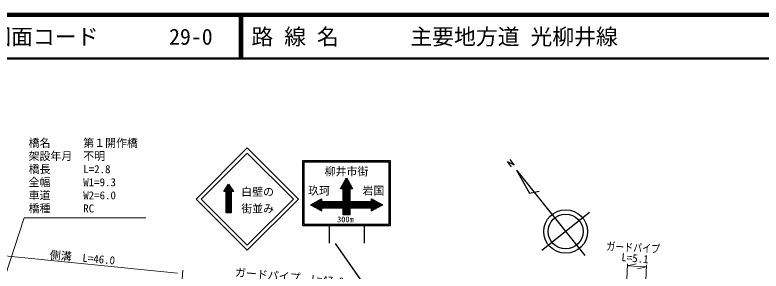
# Model space of a CAD drawing. Units: millimetres, scale not verified. Extents: x 40000 to 680000, y 20000 to 380000.
# Drawn here: x 126243 to 297013, y 321296 to 380000 of the extents above; entities that cross this region are included whole.
import ezdxf
from ezdxf.enums import TextEntityAlignment as Align

# ---------------------------------------------------------------- set-up
doc = ezdxf.new("R2010")
doc.units = ezdxf.units.MM
doc.header["$LTSCALE"] = 1000
for name, color, linetype, lineweight in [('M-BMK-SRVR', 3, 'Continuous', 25), ('M-STR-HTXT', 7, 'Continuous', 13), ('M-STR-STRC', 7, 'Continuous', 25), ('M-TTL', 2, 'Continuous', 140), ('M-TTL-LINE', 7, 'Continuous', 50)]:
    doc.layers.add(name, color=color, linetype=linetype, lineweight=lineweight)
doc.layers.add('M-TTL-TXT', color=7, linetype='Continuous')
doc.styles.add('ＭＳ ゴシック', font='')
doc.styles.get('ＭＳ ゴシック').set_extended_font_data('MS Gothic')

msp = doc.modelspace()

# ---------------------------------------------------------------- linework, layer by layer
at = {"layer": 'M-BMK-SRVR'}
for p, q in [((240533, 345679), (239560, 346885)), ((239904, 345183), (238942, 346389)), ((238942, 346389), (240533, 345679)), ((241057, 344438), (244016, 339124)), ((241057, 344438), (256647, 324895)), ((244016, 339124), (246204, 339589)), ((257754, 334732), (246810, 326001))]:
    msp.add_line(p, q, dxfattribs=at)
for radius in [5000, 4000]:
    msp.add_circle((252282, 330367), radius, dxfattribs=at)
at = {"layer": 'M-STR-HTXT'}
for p, q in [((119781, 325191), (163472, 320822)), ((266447, 322944), (266264, 319338)), ((266398, 322481), (268425, 322933)), ((162501, 296226), (164705, 321503)), ((270778, 322246), (266398, 322481)), ((270778, 322246), (268750, 321795)), ((270788, 322700), (270665, 319154))]:
    msp.add_line(p, q, dxfattribs=at)
msp.add_lwpolyline([(115269, 293425), (128384, 333491), (156234, 333491)], dxfattribs=at)
at = {"layer": 'M-STR-STRC'}
for p, q in [((167694, 337794), (179424, 349524)), ((179424, 349524), (191154, 337794)), ((179424, 348351), (168867, 337794)), ((189981, 337794), (179424, 348351)), ((192137, 331668), (192137, 346668)), ((192137, 346668), (212137, 346668)), ((212137, 346668), (212137, 331668)), ((192437, 346368), (211837, 346368)), ((192437, 331968), (192437, 346368)), ((211837, 346368), (211837, 331968)), ((200737, 340168), (202137, 342668)), ((201587, 341686), (201587, 334218)), ((201717, 341918), (201717, 334218)), ((201847, 342150), (201847, 334218)), ((201977, 342382), (201977, 334218)), ((202107, 342614), (202107, 334218)), ((202137, 342668), (203537, 340168)), ((202237, 342489), (202237, 334218)), ((202367, 342257), (202367, 334218)), ((202497, 342025), (202497, 334218)), ((202627, 341793), (202627, 334218)), ((202757, 341561), (202757, 334218)), ((174054, 339549), (175160, 341207)), ((174282, 339892), (174282, 339549)), ((174412, 340087), (174412, 339549)), ((174542, 340282), (174542, 339549)), ((174672, 340477), (174672, 334633)), ((174802, 340672), (174802, 334633)), ((174932, 340867), (174932, 334633)), ((175062, 341062), (175062, 334633)), ((175160, 341207), (176265, 339549)), ((175192, 341158), (175192, 334633)), ((175322, 340963), (175322, 334633)), ((175452, 340768), (175452, 334633)), ((175582, 340573), (175582, 334633)), ((175712, 340378), (175712, 339549)), ((175842, 340183), (175842, 339549)), ((175972, 339988), (175972, 339549)), ((201387, 340168), (200737, 340168)), ((200807, 340293), (200807, 340168)), ((200937, 340525), (200937, 340168)), ((201067, 340757), (201067, 340168)), ((201197, 340989), (201197, 340168)), ((201327, 341221), (201327, 340168)), ((201387, 337218), (201387, 340168)), ((201457, 341454), (201457, 334218)), ((202887, 341329), (202887, 340168)), ((203537, 340168), (202887, 340168)), ((202887, 340168), (202887, 337218)), ((203017, 341096), (203017, 340168)), ((203147, 340864), (203147, 340168)), ((203277, 340632), (203277, 340168)), ((203407, 340400), (203407, 340168)), ((174607, 339549), (174054, 339549)), ((174152, 339697), (174152, 339549)), ((174607, 334633), (174607, 339549)), ((176265, 339549), (175712, 339549)), ((175712, 339549), (175712, 334633)), ((176102, 339793), (176102, 339549)), ((176232, 339598), (176232, 339549)), ((179424, 326064), (167694, 337794)), ((168867, 337794), (179424, 327237)), ((191154, 337794), (179424, 326064)), ((179424, 327237), (189981, 337794)), ((193937, 336468), (196437, 337868)), ((196437, 335068), (193937, 336468)), ((193991, 336438), (210284, 336438)), ((194116, 336568), (210159, 336568)), ((194348, 336698), (209927, 336698)), ((194580, 336828), (209694, 336828)), ((194812, 336958), (209462, 336958)), ((195044, 337088), (209230, 337088)), ((195277, 337218), (196437, 337218)), ((195509, 337348), (196437, 337348)), ((195741, 337478), (196437, 337478)), ((195973, 337608), (196437, 337608)), ((196205, 337738), (196437, 337738)), ((196437, 337868), (196437, 337218)), ((196437, 337218), (201387, 337218)), ((202887, 337218), (207837, 337218)), ((207837, 337218), (207837, 337868)), ((207837, 337868), (210337, 336468)), ((207837, 337738), (208069, 337738)), ((207837, 337608), (208302, 337608)), ((207837, 337478), (208534, 337478)), ((207837, 337348), (208766, 337348)), ((207837, 337218), (208998, 337218)), ((210337, 336468), (207837, 335068)), ((194223, 336308), (210052, 336308)), ((194455, 336178), (209819, 336178)), ((194687, 336048), (209587, 336048)), ((194919, 335918), (209355, 335918)), ((195152, 335788), (209123, 335788)), ((195384, 335658), (196437, 335658)), ((195616, 335528), (196437, 335528)), ((195848, 335398), (196437, 335398)), ((196080, 335268), (196437, 335268)), ((196312, 335138), (196437, 335138)), ((201387, 335718), (196437, 335718)), ((196437, 335718), (196437, 335068)), ((201387, 334218), (201387, 335718)), ((207837, 335718), (202887, 335718)), ((202887, 335718), (202887, 334218)), ((207837, 335068), (207837, 335718)), ((207837, 335658), (208891, 335658)), ((207837, 335528), (208659, 335528)), ((207837, 335398), (208427, 335398)), ((207837, 335268), (208194, 335268)), ((207837, 335138), (207962, 335138)), ((175712, 334633), (174607, 334633)), ((202887, 334218), (201387, 334218)), ((212137, 331668), (192137, 331668)), ((211837, 331968), (192437, 331968)), ((198137, 331668), (198137, 327668)), ((206137, 331668), (206137, 327668)), ((232074, 281167), (199635, 327591))]:
    msp.add_line(p, q, dxfattribs=at)
at = {"layer": 'M-TTL'}
msp.add_line((680000, 380000), (40000, 380000), dxfattribs=at)
at = {"layer": 'M-TTL-LINE'}
for p, q in [((177750, 380000), (177750, 370000)), ((178250, 380000), (178250, 370000)), ((40000, 370000), (680000, 370000))]:
    msp.add_line(p, q, dxfattribs=at)

# ---------------------------------------------------------------- texts
at = {"layer": 'M-STR-HTXT', "style": 'ＭＳ ゴシック'}
for s, p in [('橋名\u3000\u3000\u3000第１開作橋', (129380, 349186)), ('架設年月\u3000不明', (129380, 346186)), ('橋長\u3000\u3000\u3000L=2.8', (129380, 343186)), ('全幅\u3000\u3000\u3000W1=9.3', (129380, 340186)), ('車道\u3000\u3000\u3000W2=6.0', (129380, 337186)), ('橋種\u3000\u3000\u3000RC', (129380, 334186))]:
    msp.add_text(s, height=1833, dxfattribs=at).set_placement(p, align=Align.BOTTOM_LEFT)
at = {"layer": 'M-STR-HTXT', "style": 'ＭＳ ゴシック', "width": 0.8}
msp.add_text('ガードパイプ\u3000', height=1833, rotation=357, dxfattribs=at).set_placement((261527, 325532), align=Align.BOTTOM_LEFT)
at = {"layer": 'M-STR-HTXT', "style": 'ＭＳ ゴシック'}
for s, p in [('側溝\u3000L=46.0', (134105, 323563)), ('L=5.1', (264939, 323058)), ('ガードパイプ\u3000L=47.0', (176506, 319585))]:
    msp.add_text(s, height=1833, rotation=355, dxfattribs=at).set_placement(p, align=Align.BOTTOM_LEFT)
at = {"layer": 'M-STR-STRC', "style": 'ＭＳ ゴシック'}
for s, height, p in [('柳井市街', 1833, (197121, 342651)), ('白壁の', 1833, (178043, 337977)), ('玖珂', 1833, (193327, 338249)), ('岩国', 1833, (205799, 338249)), ('街並み', 1833, (178043, 334136)), ('300m', 1320, (199993, 332098))]:
    msp.add_text(s, height=height, dxfattribs=at).set_placement(p, align=Align.BOTTOM_LEFT)
at = {"layer": 'M-TTL-TXT', "style": 'ＭＳ ゴシック'}
for s, p in [('図面コード', (120380, 375000)), ('29-0', (161521, 375000)), ('路 線 名', (180380, 375000)), ('主要地方道 光柳井線', (216734, 375000))]:
    msp.add_text(s, height=3666, dxfattribs=at).set_placement(p, align=Align.MIDDLE_LEFT)

doc.saveas('drawing.dxf')
